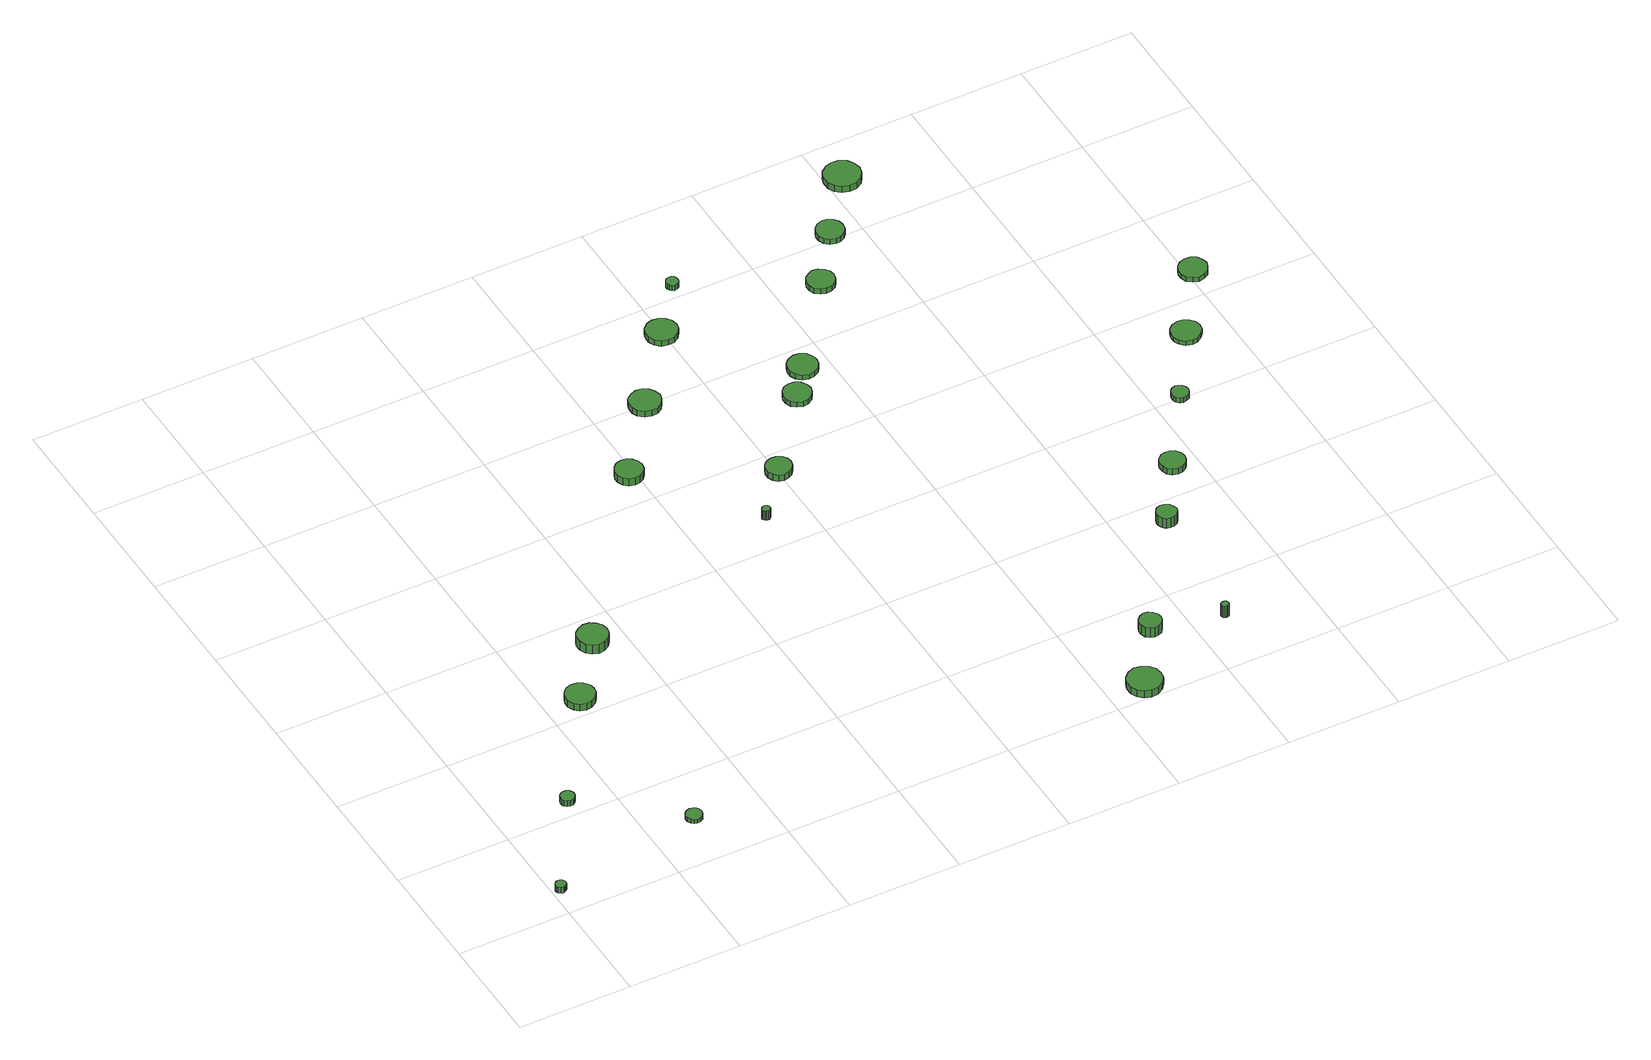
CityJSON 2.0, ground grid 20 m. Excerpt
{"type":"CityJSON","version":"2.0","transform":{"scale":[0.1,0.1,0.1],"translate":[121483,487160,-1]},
"CityObjects":{
"tree1":{"type":"SolitaryVegetationObject","attributes":{"function":"something"},"geometry":[{"type":"MultiSurface","lod":"1","boundaries":[[[0,1,2,3,4,5,6,7,8,9,10,11,12,13,14]],[[15,16,17,18,19,20,21,22,23,24,25,26,27,28,29]],[[0,29,28,1]],[[1,28,27,2]],[[2,27,26,3]],[[3,26,25,4]],[[4,25,24,5]],[[5,24,23,6]],[[6,23,22,7]],[[7,22,21,8]],[[8,21,20,9]],[[9,20,19,10]],[[10,19,18,11]],[[11,18,17,12]],[[12,17,16,13]],[[13,16,15,14]],[[14,15,29,0]]]}]},
"tree2":{"type":"SolitaryVegetationObject","attributes":{"function":"something"},"geometry":[{"type":"MultiSurface","lod":"1","boundaries":[[[30,31,32,33,34,35,36,37,38,39,40,41,42,43,44]],[[45,46,47,48,49,50,51,52,53,54,55,56,57,58,59]],[[30,59,58,31]],[[31,58,57,32]],[[32,57,56,33]],[[33,56,55,34]],[[34,55,54,35]],[[35,54,53,36]],[[36,53,52,37]],[[37,52,51,38]],[[38,51,50,39]],[[39,50,49,40]],[[40,49,48,41]],[[41,48,47,42]],[[42,47,46,43]],[[43,46,45,44]],[[44,45,59,30]]]}]},
"tree3":{"type":"SolitaryVegetationObject","attributes":{"function":"something"},"geometry":[{"type":"MultiSurface","lod":"1","boundaries":[[[60,61,62,63,64,65,66,67,68,69,70,71,72,73,74]],[[75,76,77,78,79,80,81,82,83,84,85,86,87,88,89]],[[60,89,88,61]],[[61,88,87,62]],[[62,87,86,63]],[[63,86,85,64]],[[64,85,84,65]],[[65,84,83,66]],[[66,83,82,67]],[[67,82,81,68]],[[68,81,80,69]],[[69,80,79,70]],[[70,79,78,71]],[[71,78,77,72]],[[72,77,76,73]],[[73,76,75,74]],[[74,75,89,60]]]}]},
"tree4":{"type":"SolitaryVegetationObject","attributes":{"function":"something"},"geometry":[{"type":"MultiSurface","lod":"1","boundaries":[[[90,91,92,93,94,95,96,97,98,99,100,101,102,103,104]],[[105,106,107,108,109,110,111,112,113,114,115,116,117,118,119]],[[90,119,118,91]],[[91,118,117,92]],[[92,117,116,93]],[[93,116,115,94]],[[94,115,114,95]],[[95,114,113,96]],[[96,113,112,97]],[[97,112,111,98]],[[98,111,110,99]],[[99,110,109,100]],[[100,109,108,101]],[[101,108,107,102]],[[102,107,106,103]],[[103,106,105,104]],[[104,105,119,90]]]}]},
"tree5":{"type":"SolitaryVegetationObject","attributes":{"function":"something"},"geometry":[{"type":"MultiSurface","lod":"1","boundaries":[[[120,121,122,123,124,125,126,127,128,129,130,131,132,133,134]],[[135,136,137,138,139,140,141,142,143,144,145,146,147,148,149]],[[120,149,148,121]],[[121,148,147,122]],[[122,147,146,123]],[[123,146,145,124]],[[124,145,144,125]],[[125,144,143,126]],[[126,143,142,127]],[[127,142,141,128]],[[128,141,140,129]],[[129,140,139,130]],[[130,139,138,131]],[[131,138,137,132]],[[132,137,136,133]],[[133,136,135,134]],[[134,135,149,120]]]}]},
"tree6":{"type":"SolitaryVegetationObject","attributes":{"function":"something"},"geometry":[{"type":"MultiSurface","lod":"1","boundaries":[[[150,151,152,153,154,155,156,157,158,159,160,161,162,163,164]],[[165,166,167,168,169,170,171,172,173,174,175,176,177,178,179]],[[150,179,178,151]],[[151,178,177,152]],[[152,177,176,153]],[[153,176,175,154]],[[154,175,174,155]],[[155,174,173,156]],[[156,173,172,157]],[[157,172,171,158]],[[158,171,170,159]],[[159,170,169,160]],[[160,169,168,161]],[[161,168,167,162]],[[162,167,166,163]],[[163,166,165,164]],[[164,165,179,150]]]}]},
"tree7":{"type":"SolitaryVegetationObject","attributes":{"function":"something"},"geometry":[{"type":"MultiSurface","lod":"1","boundaries":[[[180,181,182,183,184,185,186,187,188,189,190,191,192,193,194]],[[195,196,197,198,199,200,201,202,203,204,205,206,207,208,209]],[[180,209,208,181]],[[181,208,207,182]],[[182,207,206,183]],[[183,206,205,184]],[[184,205,204,185]],[[185,204,203,186]],[[186,203,202,187]],[[187,202,201,188]],[[188,201,200,189]],[[189,200,199,190]],[[190,199,198,191]],[[191,198,197,192]],[[192,197,196,193]],[[193,196,195,194]],[[194,195,209,180]]]}]},
"tree8":{"type":"SolitaryVegetationObject","attributes":{"function":"something"},"geometry":[{"type":"MultiSurface","lod":"1","boundaries":[[[210,211,212,213,214,215,216,217,218,219,220,221,222,223,224]],[[225,226,227,228,229,230,231,232,233,234,235,236,237,238,239]],[[210,239,238,211]],[[211,238,237,212]],[[212,237,236,213]],[[213,236,235,214]],[[214,235,234,215]],[[215,234,233,216]],[[216,233,232,217]],[[217,232,231,218]],[[218,231,230,219]],[[219,230,229,220]],[[220,229,228,221]],[[221,228,227,222]],[[222,227,226,223]],[[223,226,225,224]],[[224,225,239,210]]]}]},
"tree9":{"type":"SolitaryVegetationObject","attributes":{"function":"something"},"geometry":[{"type":"MultiSurface","lod":"1","boundaries":[[[240,241,242,243,244,245,246,247,248,249,250,251,252,253,254]],[[255,256,257,258,259,260,261,262,263,264,265,266,267,268,269]],[[240,269,268,241]],[[241,268,267,242]],[[242,267,266,243]],[[243,266,265,244]],[[244,265,264,245]],[[245,264,263,246]],[[246,263,262,247]],[[247,262,261,248]],[[248,261,260,249]],[[249,260,259,250]],[[250,259,258,251]],[[251,258,257,252]],[[252,257,256,253]],[[253,256,255,254]],[[254,255,269,240]]]}]},
"tree10":{"type":"SolitaryVegetationObject","attributes":{"function":"something"},"geometry":[{"type":"MultiSurface","lod":"1","boundaries":[[[270,271,272,273,274,275,276,277,278,279,280,281,282,283,284]],[[285,286,287,288,289,290,291,292,293,294,295,296,297,298,299]],[[270,299,298,271]],[[271,298,297,272]],[[272,297,296,273]],[[273,296,295,274]],[[274,295,294,275]],[[275,294,293,276]],[[276,293,292,277]],[[277,292,291,278]],[[278,291,290,279]],[[279,290,289,280]],[[280,289,288,281]],[[281,288,287,282]],[[282,287,286,283]],[[283,286,285,284]],[[284,285,299,270]]]}]},
"tree11":{"type":"SolitaryVegetationObject","attributes":{"function":"something"},"geometry":[{"type":"MultiSurface","lod":"1","boundaries":[[[300,301,302,303,304,305,306,307,308,309,310,311,312,313,314]],[[315,316,317,318,319,320,321,322,323,324,325,326,327,328,329]],[[300,329,328,301]],[[301,328,327,302]],[[302,327,326,303]],[[303,326,325,304]],[[304,325,324,305]],[[305,324,323,306]],[[306,323,322,307]],[[307,322,321,308]],[[308,321,320,309]],[[309,320,319,310]],[[310,319,318,311]],[[311,318,317,312]],[[312,317,316,313]],[[313,316,315,314]],[[314,315,329,300]]]}]},
"tree12":{"type":"SolitaryVegetationObject","attributes":{"function":"something"},"geometry":[{"type":"MultiSurface","lod":"1","boundaries":[[[330,331,332,333,334,335,336,337,338,339,340,341,342,343,344]],[[345,346,347,348,349,350,351,352,353,354,355,356,357,358,359]],[[330,359,358,331]],[[331,358,357,332]],[[332,357,356,333]],[[333,356,355,334]],[[334,355,354,335]],[[335,354,353,336]],[[336,353,352,337]],[[337,352,351,338]],[[338,351,350,339]],[[339,350,349,340]],[[340,349,348,341]],[[341,348,347,342]],[[342,347,346,343]],[[343,346,345,344]],[[344,345,359,330]]]}]},
"tree13":{"type":"SolitaryVegetationObject","attributes":{"function":"something"},"geometry":[{"type":"MultiSurface","lod":"1","boundaries":[[[360,361,362,363,364,365,366,367,368,369,370,371,372,373,374]],[[375,376,377,378,379,380,381,382,383,384,385,386,387,388,389]],[[360,389,388,361]],[[361,388,387,362]],[[362,387,386,363]],[[363,386,385,364]],[[364,385,384,365]],[[365,384,383,366]],[[366,383,382,367]],[[367,382,381,368]],[[368,381,380,369]],[[369,380,379,370]],[[370,379,378,371]],[[371,378,377,372]],[[372,377,376,373]],[[373,376,375,374]],[[374,375,389,360]]]}]},
"tree14":{"type":"SolitaryVegetationObject","attributes":{"function":"something"},"geometry":[{"type":"MultiSurface","lod":"1","boundaries":[[[390,391,392,393,394,395,396,397,398,399,400,401,402,403,404]],[[405,406,407,408,409,410,411,412,413,414,415,416,417,418,419]],[[390,419,418,391]],[[391,418,417,392]],[[392,417,416,393]],[[393,416,415,394]],[[394,415,414,395]],[[395,414,413,396]],[[396,413,412,397]],[[397,412,411,398]],[[398,411,410,399]],[[399,410,409,400]],[[400,409,408,401]],[[401,408,407,402]],[[402,407,406,403]],[[403,406,405,404]],[[404,405,419,390]]]}]},
"tree15":{"type":"SolitaryVegetationObject","attributes":{"function":"something"},"geometry":[{"type":"MultiSurface","lod":"1","boundaries":[[[420,421,422,423,424,425,426,427,428,429,430,431,432,433,434]],[[435,436,437,438,439,440,441,442,443,444,445,446,447,448,449]],[[420,449,448,421]],[[421,448,447,422]],[[422,447,446,423]],[[423,446,445,424]],[[424,445,444,425]],[[425,444,443,426]],[[426,443,442,427]],[[427,442,441,428]],[[428,441,440,429]],[[429,440,439,430]],[[430,439,438,431]],[[431,438,437,432]],[[432,437,436,433]],[[433,436,435,434]],[[434,435,449,420]]]}]},
"tree16":{"type":"SolitaryVegetationObject","attributes":{"function":"something"}},
"tree17":{"type":"SolitaryVegetationObject","attributes":{"function":"something"},"geometry":[{"type":"MultiSurface","lod":"1","boundaries":[[[450,451,452,453,454,455,456,457,458,459,460,461,462,463,464]],[[465,466,467,468,469,470,471,472,473,474,475,476,477,478,479]],[[450,479,478,451]],[[451,478,477,452]],[[452,477,476,453]],[[453,476,475,454]],[[454,475,474,455]],[[455,474,473,456]],[[456,473,472,457]],[[457,472,471,458]],[[458,471,470,459]],[[459,470,469,460]],[[460,469,468,461]],[[461,468,467,462]],[[462,467,466,463]],[[463,466,465,464]],[[464,465,479,450]]]}]},
"tree18":{"type":"SolitaryVegetationObject","attributes":{"function":"something"},"geometry":[{"type":"MultiSurface","lod":"1","boundaries":[[[480,481,482,483,484,485,486,487,488,489,490,491,492,493,494]],[[495,496,497,498,499,500,501,502,503,504,505,506,507,508,509]],[[480,509,508,481]],[[481,508,507,482]],[[482,507,506,483]],[[483,506,505,484]],[[484,505,504,485]],[[485,504,503,486]],[[486,503,502,487]],[[487,502,501,488]],[[488,501,500,489]],[[489,500,499,490]],[[490,499,498,491]],[[491,498,497,492]],[[492,497,496,493]],[[493,496,495,494]],[[494,495,509,480]]]}]},
"tree19":{"type":"SolitaryVegetationObject","attributes":{"function":"something"},"geometry":[{"type":"MultiSurface","lod":"1","boundaries":[[[510,511,512,513,514,515,516,517,518,519,520,521,522,523,524]],[[525,526,527,528,529,530,531,532,533,534,535,536,537,538,539]],[[510,539,538,511]],[[511,538,537,512]],[[512,537,536,513]],[[513,536,535,514]],[[514,535,534,515]],[[515,534,533,516]],[[516,533,532,517]],[[517,532,531,518]],[[518,531,530,519]],[[519,530,529,520]],[[520,529,528,521]],[[521,528,527,522]],[[522,527,526,523]],[[523,526,525,524]],[[524,525,539,510]]]}]},
"tree20":{"type":"SolitaryVegetationObject","attributes":{"function":"something"},"geometry":[{"type":"MultiSurface","lod":"1","boundaries":[[[540,541,542,543,544,545,546,547,548,549,550,551,552,553,554]],[[555,556,557,558,559,560,561,562,563,564,565,566,567,568,569]],[[540,569,568,541]],[[541,568,567,542]],[[542,567,566,543]],[[543,566,565,544]],[[544,565,564,545]],[[545,564,563,546]],[[546,563,562,547]],[[547,562,561,548]],[[548,561,560,549]],[[549,560,559,550]],[[550,559,558,551]],[[551,558,557,552]],[[552,557,556,553]],[[553,556,555,554]],[[554,555,569,540]]]}]},
"tree21":{"type":"SolitaryVegetationObject","attributes":{"function":"something"},"geometry":[{"type":"MultiSurface","lod":"1","boundaries":[[[570,571,572,573,574,575,576,577,578,579,580,581,582,583,584]],[[585,586,587,588,589,590,591,592,593,594,595,596,597,598,599]],[[570,599,598,571]],[[571,598,597,572]],[[572,597,596,573]],[[573,596,595,574]],[[574,595,594,575]],[[575,594,593,576]],[[576,593,592,577]],[[577,592,591,578]],[[578,591,590,579]],[[579,590,589,580]],[[580,589,588,581]],[[581,588,587,582]],[[582,587,586,583]],[[583,586,585,584]],[[584,585,599,570]]]}]},
"tree22":{"type":"SolitaryVegetationObject","attributes":{"function":"something"},"geometry":[{"type":"MultiSurface","lod":"1","boundaries":[[[600,601,602,603,604,605,606,607,608,609,610,611,612,613,614]],[[615,616,617,618,619,620,621,622,623,624,625,626,627,628,629]],[[600,629,628,601]],[[601,628,627,602]],[[602,627,626,603]],[[603,626,625,604]],[[604,625,624,605]],[[605,624,623,606]],[[606,623,622,607]],[[607,622,621,608]],[[608,621,620,609]],[[609,620,619,610]],[[610,619,618,611]],[[611,618,617,612]],[[612,617,616,613]],[[613,616,615,614]],[[614,615,629,600]]]}]},
"tree23":{"type":"SolitaryVegetationObject","attributes":{"function":"something"},"geometry":[{"type":"MultiSurface","lod":"1","boundaries":[[[630,631,632,633,634,635,636,637,638,639,640,641,642,643,644]],[[645,646,647,648,649,650,651,652,653,654,655,656,657,658,659]],[[630,659,658,631]],[[631,658,657,632]],[[632,657,656,633]],[[633,656,655,634]],[[634,655,654,635]],[[635,654,653,636]],[[636,653,652,637]],[[637,652,651,638]],[[638,651,650,639]],[[639,650,649,640]],[[640,649,648,641]],[[641,648,647,642]],[[642,647,646,643]],[[643,646,645,644]],[[644,645,659,630]]]}]},
"tree24":{"type":"SolitaryVegetationObject","attributes":{"function":"something"},"geometry":[{"type":"MultiSurface","lod":"1","boundaries":[[[660,661,662,663,664,665,666,667,668,669,670,671,672,673,674]],[[675,676,677,678,679,680,681,682,683,684,685,686,687,688,689]],[[660,689,688,661]],[[661,688,687,662]],[[662,687,686,663]],[[663,686,685,664]],[[664,685,684,665]],[[665,684,683,666]],[[666,683,682,667]],[[667,682,681,668]],[[668,681,680,669]],[[669,680,679,670]],[[670,679,678,671]],[[671,678,677,672]],[[672,677,676,673]],[[673,676,675,674]],[[674,675,689,660]]]}]},
"tree25":{"type":"SolitaryVegetationObject","attributes":{"function":"something"},"geometry":[{"type":"MultiSurface","lod":"1","boundaries":[[[690,691,692,693,694,695,696,697,698,699,700,701,702,703,704]],[[705,706,707,708,709,710,711,712,713,714,715,716,717,718,719]],[[690,719,718,691]],[[691,718,717,692]],[[692,717,716,693]],[[693,716,715,694]],[[694,715,714,695]],[[695,714,713,696]],[[696,713,712,697]],[[697,712,711,698]],[[698,711,710,699]],[[699,710,709,700]],[[700,709,708,701]],[[701,708,707,702]],[[702,707,706,703]],[[703,706,705,704]],[[704,705,719,690]]]}]}
},
"vertices":[
[26,56,18],[25,59,18],[23,62,18],[19,64,18],[16,65,18],[12,64,18],[9,61,18],[7,57,18],[7,54,18],[9,50,18],[12,48,18],[16,46,18],[19,47,18],[23,49,18],[25,52,18],[25,52,6],[23,49,6],[19,47,6],[16,46,6],[12,48,6],[9,50,6],[7,54,6],[7,57,6],[9,61,6],[12,64,6],[16,65,6],[19,64,6],[23,62,6],[25,59,6],[26,56,6],
[140,234,18],[139,239,18],[136,243,18],[131,246,18],[126,246,18],[121,245,18],[117,241,18],[115,236,18],[115,231,18],[117,227,18],[121,223,18],[126,222,18],[131,222,18],[136,225,18],[139,229,18],[139,229,6],[136,225,6],[131,222,6],[126,222,6],[121,223,6],[117,227,6],[115,231,6],[115,236,6],[117,241,6],[121,245,6],[126,246,6],[131,246,6],[136,243,6],[139,239,6],[140,234,6],
[299,103,14],[298,109,14],[295,113,14],[290,116,14],[284,117,14],[278,115,14],[274,111,14],[271,106,14],[271,100,14],[274,94,14],[278,90,14],[284,88,14],[290,89,14],[295,92,14],[298,97,14],[298,97,6],[295,92,6],[290,89,6],[284,88,6],[278,90,6],[274,94,6],[271,100,6],[271,106,6],[274,111,6],[278,115,6],[284,117,6],[290,116,6],[295,113,6],[298,109,6],[299,103,6],
[288,436,20],[286,446,20],[279,455,20],[270,460,20],[260,461,20],[249,458,20],[242,451,20],[237,441,20],[237,430,20],[242,420,20],[249,413,20],[260,410,20],[270,411,20],[279,417,20],[286,425,20],[286,425,6],[279,417,6],[270,411,6],[260,410,6],[249,413,6],[242,420,6],[237,430,6],[237,441,6],[242,451,6],[249,458,6],[260,461,6],[270,460,6],[279,455,6],[286,446,6],[288,436,6],
[372,545,25],[370,556,25],[363,565,25],[354,571,25],[343,572,25],[332,568,25],[324,561,25],[319,551,25],[319,540,25],[324,529,25],[332,522,25],[343,518,25],[354,520,25],[363,525,25],[370,534,25],[370,534,6],[363,525,6],[354,520,6],[343,518,6],[332,522,6],[324,529,6],[319,540,6],[319,551,6],[324,561,6],[332,568,6],[343,572,6],[354,571,6],[363,565,6],[370,556,6],[372,545,6],
[613,865,21],[611,875,21],[605,883,21],[597,888,21],[587,889,21],[577,886,21],[570,879,21],[566,870,21],[566,860,21],[570,851,21],[577,844,21],[587,841,21],[597,842,21],[605,847,21],[611,855,21],[611,855,6],[605,847,6],[597,842,6],[587,841,6],[577,844,6],[570,851,6],[566,860,6],[566,870,6],[570,879,6],[577,886,6],[587,889,6],[597,888,6],[605,883,6],[611,875,6],[613,865,6],
[740,673,25],[739,676,25],[737,678,25],[735,679,25],[732,680,25],[729,679,25],[727,677,25],[725,674,25],[725,671,25],[727,668,25],[729,667,25],[732,666,25],[735,666,25],[737,667,25],[739,670,25],[739,670,6],[737,667,6],[735,666,6],[732,666,6],[729,667,6],[727,668,6],[725,671,6],[725,674,6],[727,677,6],[729,679,6],[732,680,6],[735,679,6],[737,678,6],[739,676,6],[740,673,6],
[720,999,18],[717,1010,18],[711,1019,18],[701,1025,18],[690,1026,18],[679,1022,18],[670,1015,18],[666,1005,18],[666,993,18],[670,983,18],[679,975,18],[690,972,18],[701,973,18],[711,979,18],[717,988,18],[717,988,6],[711,979,6],[701,973,6],[690,972,6],[679,975,6],[670,983,6],[666,993,6],[666,1005,6],[670,1015,6],[679,1022,6],[690,1026,6],[701,1025,6],[711,1019,6],[717,1010,6],[720,999,6],
[825,758,19],[823,767,19],[817,775,19],[809,779,19],[800,780,19],[791,777,19],[784,771,19],[781,763,19],[781,753,19],[784,745,19],[791,738,19],[800,736,19],[809,737,19],[817,741,19],[823,749,19],[823,749,6],[817,741,6],[809,737,6],[800,736,6],[791,738,6],[784,745,6],[781,753,6],[781,763,6],[784,771,6],[791,777,6],[800,780,6],[809,779,6],[817,775,6],[823,767,6],[825,758,6],
[1095,31,20],[1093,43,20],[1085,53,20],[1074,59,20],[1062,61,20],[1050,57,20],[1041,48,20],[1036,37,20],[1036,24,20],[1041,13,20],[1050,5,20],[1062,1,20],[1074,2,20],[1085,8,20],[1093,18,20],[1093,18,6],[1085,8,6],[1074,2,6],[1062,1,6],[1050,5,6],[1041,13,6],[1036,24,6],[1036,37,6],[1041,48,6],[1050,57,6],[1062,61,6],[1074,59,6],[1085,53,6],[1093,43,6],[1095,31,6],
[825,1134,17],[823,1145,17],[816,1154,17],[806,1160,17],[795,1161,17],[784,1158,17],[775,1150,17],[771,1140,17],[771,1128,17],[775,1118,17],[784,1110,17],[795,1107,17],[806,1108,17],[816,1114,17],[823,1123,17],[823,1123,6],[816,1114,6],[806,1108,6],[795,1107,6],[784,1110,6],[775,1118,6],[771,1128,6],[771,1140,6],[775,1150,6],[784,1158,6],[795,1161,6],[806,1160,6],[816,1154,6],[823,1145,6],[825,1134,6],
[1157,143,26],[1155,150,26],[1150,157,26],[1143,161,26],[1135,162,26],[1128,159,26],[1122,154,26],[1119,147,26],[1119,139,26],[1122,131,26],[1128,126,26],[1135,123,26],[1143,124,26],[1150,128,26],[1155,135,26],[1155,135,6],[1150,128,6],[1143,124,6],[1135,123,6],[1128,126,6],[1122,131,6],[1119,139,6],[1119,147,6],[1122,154,6],[1128,159,6],[1135,162,6],[1143,161,6],[1150,157,6],[1155,150,6],[1157,143,6],
[939,900,16],[937,909,16],[931,918,16],[922,923,16],[912,924,16],[902,921,16],[895,914,16],[891,905,16],[891,895,16],[895,885,16],[902,879,16],[912,875,16],[922,876,16],[931,882,16],[937,890,16],[937,890,6],[931,882,6],[922,876,6],[912,875,6],[902,879,6],[895,885,6],[891,895,6],[891,905,6],[895,914,6],[902,921,6],[912,924,6],[922,923,6],[931,918,6],[937,909,6],[939,900,6],
[879,1227,17],[878,1231,17],[876,1235,17],[872,1237,17],[867,1238,17],[863,1236,17],[860,1233,17],[858,1229,17],[858,1225,17],[860,1221,17],[863,1218,17],[867,1216,17],[872,1217,17],[876,1219,17],[878,1223,17],[878,1223,6],[876,1219,6],[872,1217,6],[867,1216,6],[863,1218,6],[860,1221,6],[858,1225,6],[858,1229,6],[860,1233,6],[863,1236,6],[867,1238,6],[872,1237,6],[876,1235,6],[878,1231,6],[879,1227,6],
[980,954,16],[978,964,16],[972,973,16],[962,979,16],[952,980,16],[941,976,16],[933,969,16],[929,959,16],[929,948,16],[933,939,16],[941,931,16],[952,928,16],[962,929,16],[972,934,16],[978,943,16],[978,943,6],[972,934,6],[962,929,6],[952,928,6],[941,931,6],[933,939,6],[929,948,6],[929,959,6],[933,969,6],[941,976,6],[952,980,6],[962,979,6],[972,973,6],[978,964,6],[980,954,6],
[1265,115,30],[1264,118,30],[1263,120,30],[1260,121,30],[1258,121,30],[1255,120,30],[1253,119,30],[1252,116,30],[1252,114,30],[1253,111,30],[1255,110,30],[1258,109,30],[1260,109,30],[1263,110,30],[1264,112,30],[1264,112,6],[1263,110,6],[1260,109,6],[1258,109,6],[1255,110,6],[1253,111,6],[1252,114,6],[1252,116,6],[1253,119,6],[1255,120,6],[1258,121,6],[1260,121,6],[1263,120,6],[1264,118,6],[1265,115,6],
[1304,356,26],[1302,363,26],[1298,369,26],[1291,373,26],[1284,374,26],[1277,372,26],[1272,367,26],[1269,360,26],[1269,353,26],[1272,346,26],[1277,341,26],[1284,339,26],[1291,340,26],[1298,343,26],[1302,349,26],[1302,349,6],[1298,343,6],[1291,340,6],[1284,339,6],[1277,341,6],[1272,346,6],[1269,353,6],[1269,360,6],[1272,367,6],[1277,372,6],[1284,374,6],[1291,373,6],[1298,369,6],[1302,363,6],[1304,356,6],
[1102,1117,17],[1100,1126,17],[1094,1134,17],[1085,1140,17],[1075,1141,17],[1066,1137,17],[1058,1131,17],[1054,1122,17],[1054,1112,17],[1058,1102,17],[1066,1096,17],[1075,1093,17],[1085,1094,17],[1094,1099,17],[1100,1107,17],[1100,1107,6],[1094,1099,6],[1085,1094,6],[1075,1093,6],[1066,1096,6],[1058,1102,6],[1054,1112,6],[1054,1122,6],[1058,1131,6],[1066,1137,6],[1075,1141,6],[1085,1140,6],[1094,1134,6],[1100,1126,6],[1102,1117,6],
[1380,467,18],[1378,476,18],[1373,483,18],[1365,488,18],[1356,489,18],[1347,486,18],[1340,480,18],[1337,472,18],[1337,462,18],[1340,454,18],[1347,448,18],[1356,445,18],[1365,446,18],[1373,451,18],[1378,458,18],[1378,458,6],[1373,451,6],[1365,446,6],[1356,445,6],[1347,448,6],[1340,454,6],[1337,462,6],[1337,472,6],[1340,480,6],[1347,486,6],[1356,489,6],[1365,488,6],[1373,483,6],[1378,476,6],[1380,467,6],
[1172,1213,17],[1170,1223,17],[1164,1231,17],[1155,1236,17],[1146,1237,17],[1136,1234,17],[1129,1227,17],[1125,1218,17],[1125,1208,17],[1129,1199,17],[1136,1192,17],[1146,1189,17],[1155,1190,17],[1164,1195,17],[1170,1203,17],[1170,1203,6],[1164,1195,6],[1155,1190,6],[1146,1189,6],[1136,1192,6],[1129,1199,6],[1125,1208,6],[1125,1218,6],[1129,1227,6],[1136,1234,6],[1146,1237,6],[1155,1236,6],[1164,1231,6],[1170,1223,6],[1172,1213,6],
[1260,1318,19],[1257,1331,19],[1250,1341,19],[1238,1348,19],[1225,1349,19],[1213,1345,19],[1203,1337,19],[1198,1325,19],[1198,1311,19],[1203,1299,19],[1213,1291,19],[1225,1287,19],[1238,1288,19],[1250,1295,19],[1257,1305,19],[1257,1305,6],[1250,1295,6],[1238,1288,6],[1225,1287,6],[1213,1291,6],[1203,1299,6],[1198,1311,6],[1198,1325,6],[1203,1337,6],[1213,1345,6],[1225,1349,6],[1238,1348,6],[1250,1341,6],[1257,1331,6],[1260,1318,6],
[1464,606,16],[1462,612,16],[1459,617,16],[1453,620,16],[1447,621,16],[1441,619,16],[1436,614,16],[1434,609,16],[1434,602,16],[1436,597,16],[1441,592,16],[1447,590,16],[1453,591,16],[1459,594,16],[1462,599,16],[1462,599,6],[1459,594,6],[1453,591,6],[1447,590,6],[1441,592,6],[1436,597,6],[1434,602,6],[1434,609,6],[1436,614,6],[1441,619,6],[1447,621,6],[1453,620,6],[1459,617,6],[1462,612,6],[1464,606,6],
[1554,730,15],[1552,740,15],[1545,749,15],[1536,754,15],[1526,755,15],[1515,752,15],[1507,745,15],[1503,735,15],[1503,724,15],[1507,715,15],[1515,707,15],[1526,704,15],[1536,705,15],[1545,711,15],[1552,719,15],[1552,719,6],[1545,711,6],[1536,705,6],[1526,704,6],[1515,707,6],[1507,715,6],[1503,724,6],[1503,735,6],[1507,745,6],[1515,752,6],[1526,755,6],[1536,754,6],[1545,749,6],[1552,740,6],[1554,730,6],
[1635,855,16],[1632,865,16],[1627,873,16],[1618,878,16],[1608,879,16],[1598,876,16],[1590,869,16],[1586,860,16],[1586,850,16],[1590,840,16],[1598,834,16],[1608,830,16],[1618,832,16],[1627,837,16],[1632,845,16],[1632,845,6],[1627,837,6],[1618,832,6],[1608,830,6],[1598,834,6],[1590,840,6],[1586,850,6],[1586,860,6],[1590,869,6],[1598,876,6],[1608,879,6],[1618,878,6],[1627,873,6],[1632,865,6],[1635,855,6]
]}
